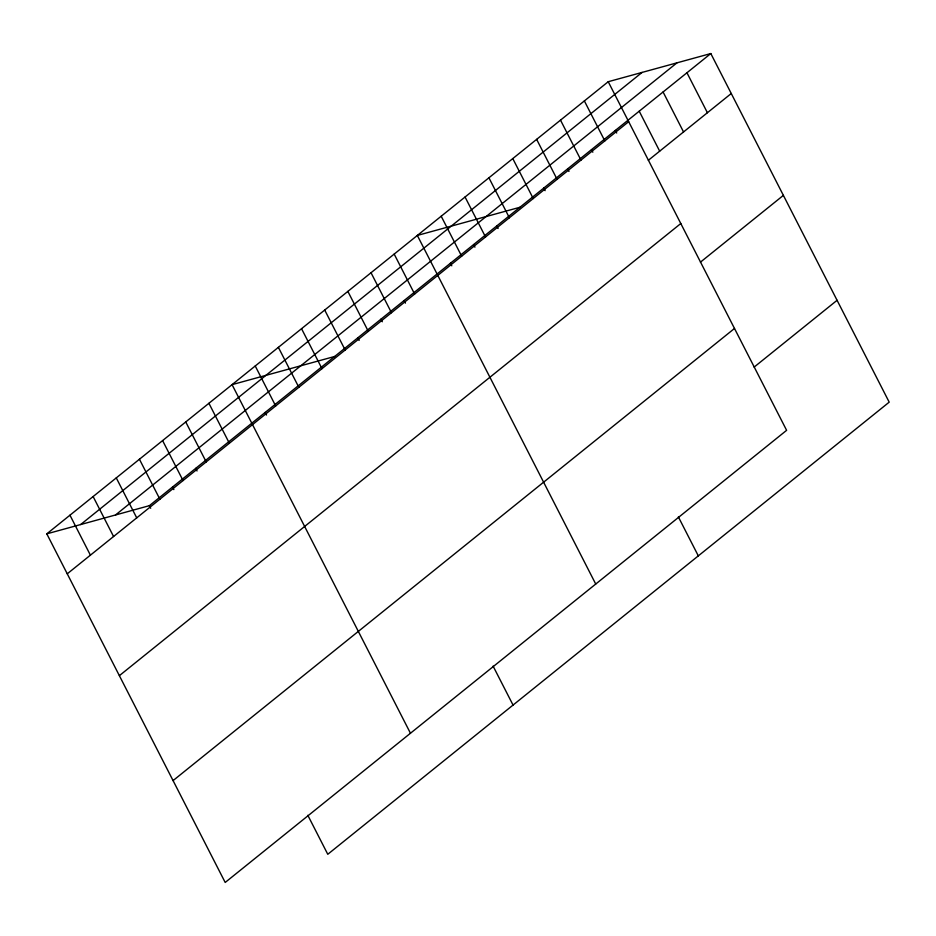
<?xml version="1.0" encoding="UTF-8"?>
<svg xmlns="http://www.w3.org/2000/svg" width="936" height="936" viewBox="0 0 936 936"><rect width="100%" height="100%" fill="white"/><g stroke="black" fill="none" stroke-linecap="round" stroke-linejoin="round"><path stroke-width="1.4" d="M608.225 81.713L786.614 430.326L225.19 882.449L46.8 533.848L608.225 81.713L710.81 53.551L889.2 402.152L327.775 854.287L307.827 815.303M80.648 524.558L642.084 72.423M115.526 514.975L676.962 62.841M46.8 533.848L149.386 505.674L710.81 53.551M67.252 573.815L628.676 121.68M648.32 160.313L731.262 93.518M119.375 675.663L680.8 223.529M700.432 262.162L783.385 195.367M173.066 780.601L734.503 328.466M754.135 367.099L837.077 300.304M519.925 207.277L417.339 235.439L595.729 584.041M334.655 356.476L232.069 384.649L410.459 733.251M686.954 72.762L707.405 112.729M663.086 91.985L683.537 131.941M639.23 111.197L659.681 151.164M615.373 130.408L616.684 132.994M584.368 100.936L604.82 140.903M591.505 149.631L592.827 152.205M560.512 120.147L580.963 160.114M567.649 168.843L568.971 171.417M536.644 139.37L557.095 179.326M543.781 188.054L545.103 190.64M512.788 158.582L533.239 198.549M678.366 516.894L698.314 555.879M488.931 177.793L509.371 217.76M496.77 225.927L498.081 228.501M465.063 197.016L485.515 236.972M473.604 244.577L474.926 247.151M441.207 216.228L461.659 256.195M450.45 263.227L451.772 265.801M394.185 254.089L414.636 294.056M404.13 300.526L405.452 303.1M371.03 272.739L391.47 312.706M380.975 319.176L382.286 321.75M347.864 291.389L368.316 331.356M357.809 337.826L359.131 340.4M324.71 310.038L345.162 350.005M493.096 666.104L513.045 705.077M301.544 328.7L321.996 368.655M278.39 347.35L298.841 387.305M255.236 365.999L275.675 405.955M265.18 412.425L266.491 415.011M208.915 403.299L229.367 443.255M185.749 421.949L206.201 461.904M195.694 468.374L197.016 470.96M162.595 440.599L183.046 480.554M172.54 487.024L173.862 489.61M139.441 459.248L159.88 499.216M149.386 505.674L150.696 508.26M116.275 477.898L136.726 517.865M93.12 496.548L113.572 536.515M69.954 515.198L90.406 555.165"/></g></svg>
